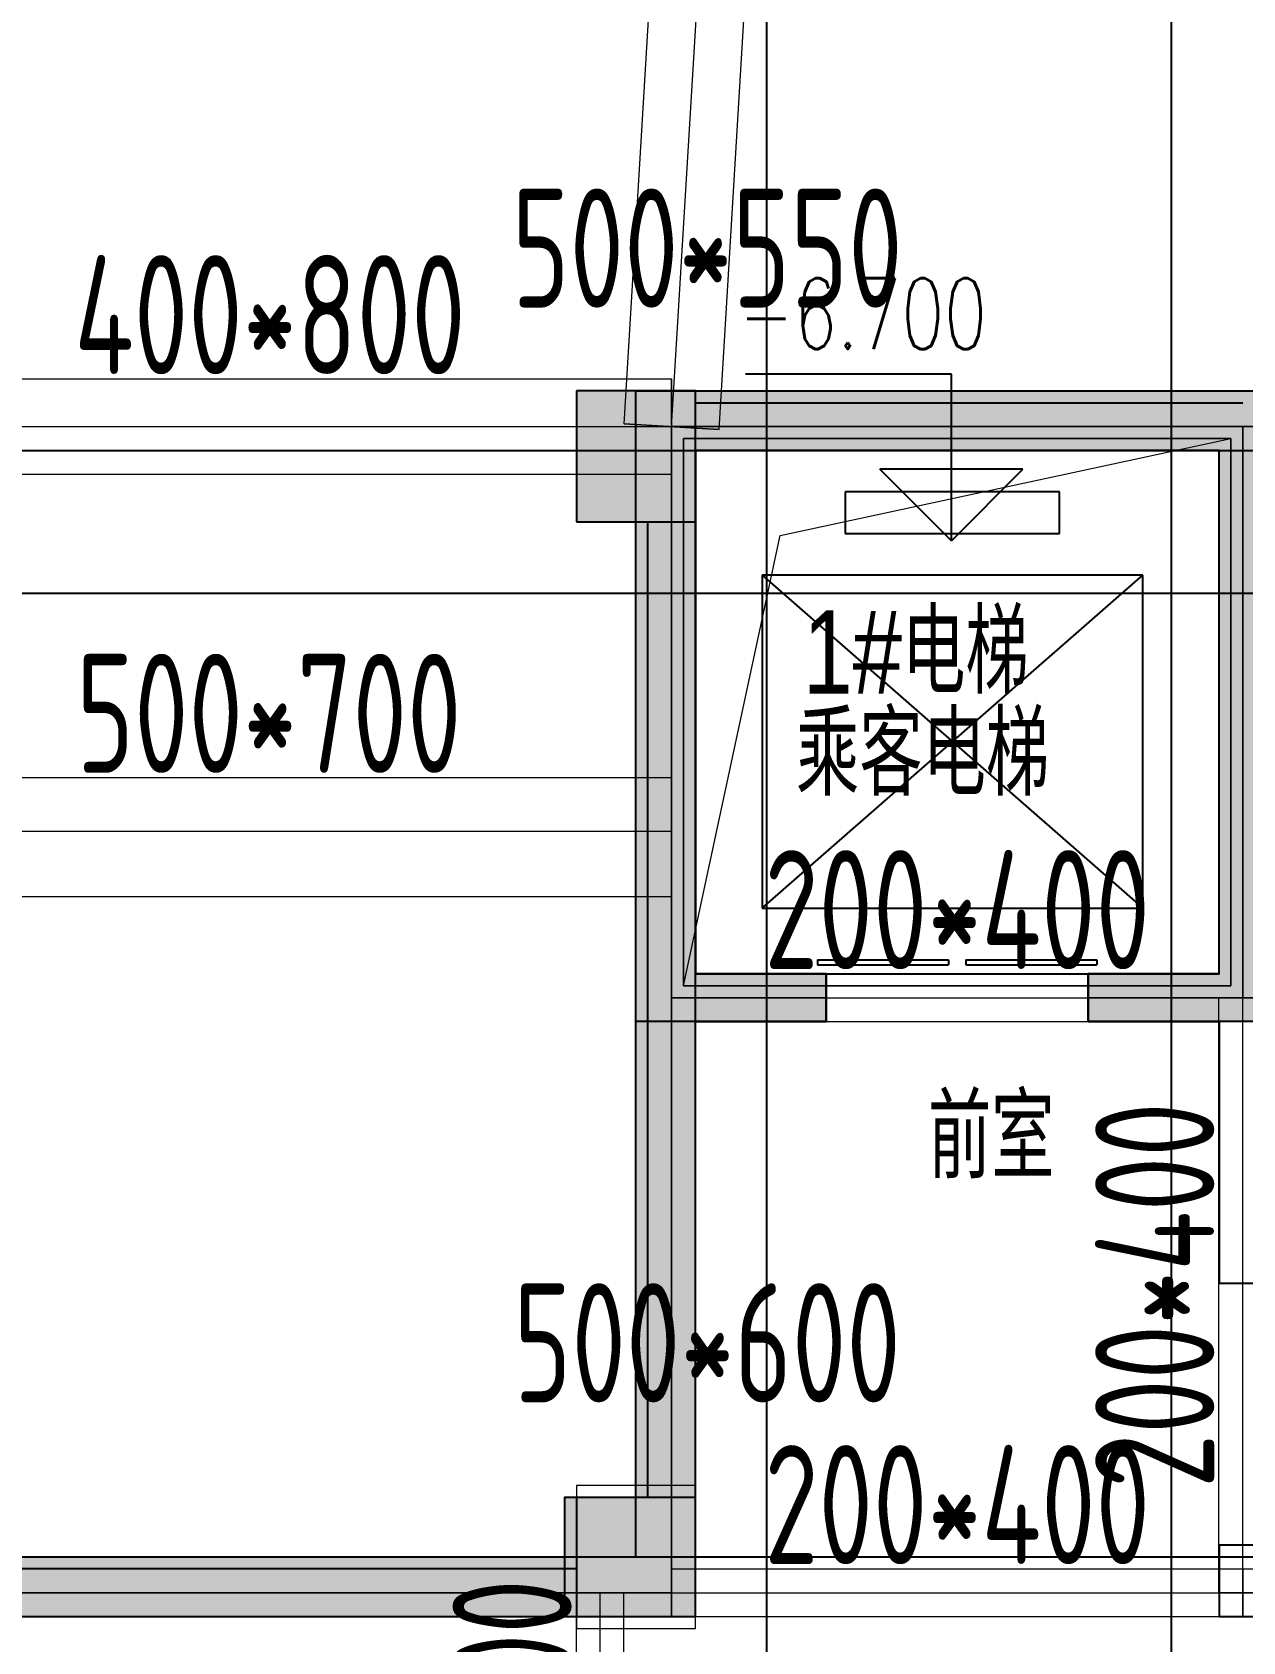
# Model space of a CAD drawing. Extents: x 369444 to 684549, y -549309 to 575337.
# Drawn here: x 415888 to 420974, y 348900 to 355664 of the extents above; entities that cross this region are included whole.
import ezdxf

# ---------------------------------------------------------------- set-up
doc = ezdxf.new("R2010")
doc.units = 0
doc.header["$LTSCALE"] = 1000
doc.header["$MEASUREMENT"] = 0
for name, color, linetype, lineweight, true_color in [('-1-0-1', 7, 'Continuous', 0, 0xc0c0c0), ('-1-1-2', 7, 'Continuous', 0, 0xc0c0c0), ('-2-0-1', 1, 'Continuous', 0, 0xff0000), ('-2-1-2', 9, 'Continuous', 0, 0x808080), ('1-6-1', 7, 'Continuous', 0, 0x55ff55), ('1-6-2', 7, 'Continuous', 0, 0x55ff55), ('11-6-1', 2, 'Continuous', 0, 0xffff00), ('11-6-2', 2, 'Continuous', 0, 0xffff00), ('11-6-5', 2, 'Continuous', 0, 0xffff00), ('12-6-1', 4, 'Continuous', 0, 0x00ffff), ('12-6-2', 4, 'Continuous', 0, 0x00ffff), ('12-6-5', 4, 'Continuous', 0, 0x00ffff), ('22-0-1', 7, 'Continuous', 0, 0x969696), ('22-0-2', 7, 'Continuous', 0, 0x969696)]:
    doc.layers.add(name, color=color, linetype=linetype, lineweight=lineweight, true_color=true_color)
for name, color, linetype in [('A-COLU-CONC', 9, 'Continuous'), ('A-WALL-HATCH', 8, 'Continuous'), ('DIM_ELEV', 3, 'Continuous'), ('DOTE', 1, 'Continuous'), ('EVTR', 2, 'Continuous'), ('PUB_HATCH', 8, 'Continuous'), ('WALL', 9, 'Continuous'), ('WINDOW', 4, 'Continuous'), ('房间名称', 72, 'Continuous')]:
    doc.layers.add(name, color=color, linetype=linetype)
doc.styles.add('_TCH_DIM', font='SIMPLEX', dxfattribs={"bigfont": 'GBCBIG'})
doc.styles.add('HNSJY', font='hnsjy-07.shx', dxfattribs={"width": 0.8, "bigfont": 'hnsjy-hz.shx'})
doc.styles.add('yjkcad', font='yjkeng.shx', dxfattribs={"width": 0.7, "height": 250, "bigfont": 'yjkchn.shx'})

# ---------------------------------------------------------------- blocks, each defined once
blk = doc.blocks.new('21#loudixiajnjgjnjdfg')
at = {"layer": 'WALL'}
h = blk.add_hatch(color=0, dxfattribs=at)
h.dxf.hatch_style = 1
h.paths.add_polyline_path([(-183057.3, -69118.8), (-183057.3, -68618.8), (-183557.3, -68618.8), (-183557.3, -69118.8)], flags=17)
h.paths.add_polyline_path([(-170857.3, -69118.8), (-170857.3, -68618.8), (-171407.3, -68618.8), (-171407.3, -69118.8)], flags=17)
h.paths.add_polyline_path([(-171407.3, -70818.8), (-171157.3, -70818.8), (-171157.3, -70418.8), (-171557.3, -70418.8), (-171557.3, -70818.8)], flags=17)
h.paths.add_polyline_path([(-183507.3, -70818.8), (-183357.3, -70818.8), (-183357.3, -70418.8), (-183757.3, -70418.8), (-183757.3, -70818.8)], flags=17)
h.paths.add_polyline_path([(-168657.3, -64218.8), (-170857.3, -64218.8), (-170857.3, -66418.8), (-170307.3, -66418.8), (-170307.3, -66618.8), (-171107.3, -66618.8), (-171107.3, -63968.8), (-168457.3, -63968.8), (-168457.3, -66618.8), (-169207.3, -66618.8), (-169207.3, -66418.8), (-168657.3, -66418.8)])
h.paths.add_polyline_path([(-179257.3, -73468.8), (-179807.3, -73468.8), (-179807.3, -73218.8), (-179257.3, -73218.8), (-178857.3, -73218.8), (-178857.3, -73468.8), (-179007.3, -73468.8), (-179007.3, -76368.8), (-180757.3, -76368.8), (-180757.3, -76118.8), (-179257.3, -76118.8)])
h.paths.add_polyline_path([(-165957.3, -64218.8), (-166607.3, -64218.8), (-166607.3, -63968.8), (-165707.3, -63968.8), (-165707.3, -65768.8), (-165957.3, -65768.8)])
h.paths.add_polyline_path([(-188307.3, -64018.8), (-188957.3, -64018.8), (-188957.3, -65568.8), (-189207.3, -65568.8), (-189207.3, -63768.8), (-188307.3, -63768.8)])
h.paths.add_polyline_path([(-173307.3, -80968.8), (-174157.3, -80968.8), (-174857.3, -80968.8), (-174857.3, -80718.8), (-174407.3, -80718.8), (-174407.3, -77518.8), (-174157.3, -77518.8), (-174157.3, -80718.8), (-173307.3, -80718.8)])
h.paths.add_polyline_path([(-180757.3, -80968.8), (-181607.3, -80968.8), (-181607.3, -80718.8), (-180757.3, -80718.8), (-180757.3, -77518.8), (-180507.3, -77518.8), (-180507.3, -80718.8), (-180057.3, -80718.8), (-180057.3, -80968.8)])
h.paths.add_polyline_path([(-175107.3, -73468.8), (-175657.3, -73468.8), (-175657.3, -76118.8), (-174157.3, -76118.8), (-174157.3, -76368.8), (-175907.3, -76368.8), (-175907.3, -73468.8), (-176057.3, -73468.8), (-176057.3, -73218.8), (-175657.3, -73218.8), (-175107.3, -73218.8)])
h.paths.add_polyline_path([(-159582.3, -72668.8), (-160057.3, -72668.8), (-160057.3, -74418.8), (-160307.3, -74418.8), (-160307.3, -72668.8), (-160407.3, -72668.8), (-160407.3, -72418.8), (-160057.3, -72418.8), (-159582.3, -72418.8)])
h.paths.add_polyline_path([(-163357.3, -80968.8), (-163657.3, -80968.8), (-164057.3, -80968.8), (-164057.3, -80718.8), (-163907.3, -80718.8), (-163907.3, -77118.8), (-163657.3, -77118.8), (-163657.3, -80718.8), (-163357.3, -80718.8)])
h.paths.add_polyline_path([(-166757.3, -80968.8), (-167782.3, -80968.8), (-168557.3, -80968.8), (-168557.3, -80718.8), (-167807.3, -80718.8), (-167807.3, -77018.8), (-167507.3, -77018.8), (-167507.3, -80718.8), (-166757.3, -80718.8)])
h.paths.add_polyline_path([(-191007.3, -75018.8), (-191007.3, -75818.8), (-193107.3, -75818.8), (-193107.3, -75568.8), (-191257.3, -75568.8), (-191257.3, -75018.8)])
h.paths.add_polyline_path([(-183307.3, -66418.8), (-184057.3, -66418.8), (-184057.3, -64018.8), (-186257.3, -64018.8), (-186257.3, -66218.8), (-185707.3, -66218.8), (-185707.3, -66418.8), (-186457.3, -66418.8), (-186457.3, -63768.8), (-183807.3, -63768.8), (-183807.3, -66168.8), (-183307.3, -66168.8)])
h.paths.add_polyline_path([(-171407.3, -73468.8), (-171857.3, -73468.8), (-171857.3, -73218.8), (-171157.3, -73218.8), (-171157.3, -76368.8), (-171407.3, -76368.8)])
h.paths.add_polyline_path([(-183057.3, -73468.8), (-183507.3, -73468.8), (-183507.3, -76368.8), (-183757.3, -76368.8), (-183757.3, -73218.8), (-183057.3, -73218.8)])
h.paths.add_polyline_path([(-187382.3, -80968.8), (-188157.3, -80968.8), (-188157.3, -80718.8), (-187407.3, -80718.8), (-187407.3, -77018.8), (-187107.3, -77018.8), (-187107.3, -80718.8), (-186357.3, -80718.8), (-186357.3, -80968.8)])
h.paths.add_polyline_path([(-191257.3, -80968.8), (-191557.3, -80968.8), (-191557.3, -80718.8), (-191257.3, -80718.8), (-191257.3, -77118.8), (-191007.3, -77118.8), (-191007.3, -80718.8), (-190857.3, -80718.8), (-190857.3, -80968.8)])
h.paths.add_polyline_path([(-194857.3, -72668.8), (-195332.3, -72668.8), (-195332.3, -72418.8), (-194857.3, -72418.8), (-194507.3, -72418.8), (-194507.3, -72668.8), (-194607.3, -72668.8), (-194607.3, -74418.8), (-194857.3, -74418.8)])
h.paths.add_polyline_path([(-157057.3, -81968.8), (-157607.3, -81968.8), (-157607.3, -81718.8), (-157357.3, -81718.8), (-157357.3, -77268.8), (-157057.3, -77268.8)])
h.paths.add_polyline_path([(-197307.3, -81968.8), (-197857.3, -81968.8), (-197857.3, -77268.8), (-197557.3, -77268.8), (-197557.3, -81718.8), (-197307.3, -81718.8)])
h.paths.add_polyline_path([(-165557.3, -72668.8), (-165957.3, -72668.8), (-165957.3, -69118.8), (-166357.3, -69118.8), (-166357.3, -68918.8), (-165707.3, -68918.8), (-165707.3, -72418.8), (-165557.3, -72418.8)])
h.paths.add_polyline_path([(-188957.3, -72668.8), (-189357.3, -72668.8), (-189357.3, -72418.8), (-189207.3, -72418.8), (-189207.3, -68918.8), (-188507.3, -68918.8), (-188507.3, -69118.8), (-188957.3, -69118.8)])
h.paths.add_polyline_path([(-160857.3, -80968.8), (-161557.3, -80968.8), (-161557.3, -80718.8), (-160857.3, -80718.8), (-160857.3, -77818.8), (-160607.3, -77818.8), (-160607.3, -80718.8), (-160607.3, -81718.8), (-160007.3, -81718.8), (-160007.3, -81968.8), (-160857.3, -81968.8)])
h.paths.add_polyline_path([(-187107.3, -71318.8), (-187107.3, -74818.8), (-187407.3, -74818.8), (-187407.3, -71318.8)])
h.paths.add_polyline_path([(-193357.3, -80968.8), (-194057.3, -80968.8), (-194057.3, -81968.8), (-194907.3, -81968.8), (-194907.3, -81718.8), (-194307.3, -81718.8), (-194307.3, -80718.8), (-194307.3, -77818.8), (-194057.3, -77818.8), (-194057.3, -80718.8), (-193357.3, -80718.8)])
h.paths.add_polyline_path([(-167507.3, -71318.8), (-167507.3, -74818.8), (-167807.3, -74818.8), (-167807.3, -71318.8)])
h.paths.add_polyline_path([(-171157.3, -80968.8), (-171507.3, -80968.8), (-171507.3, -80718.8), (-171407.3, -80718.8), (-171407.3, -77518.8), (-171157.3, -77518.8), (-171157.3, -80718.8), (-170957.3, -80718.8), (-170957.3, -80968.8)])
h.paths.add_polyline_path([(-183407.3, -80968.8), (-183757.3, -80968.8), (-183957.3, -80968.8), (-183957.3, -80718.8), (-183757.3, -80718.8), (-183757.3, -77518.8), (-183507.3, -77518.8), (-183507.3, -80718.8), (-183407.3, -80718.8)])
h.paths.add_polyline_path([(-157057.3, -75818.8), (-157757.3, -75818.8), (-157757.3, -75568.8), (-157357.3, -75568.8), (-157357.3, -72668.8), (-157732.3, -72668.8), (-157732.3, -72418.8), (-157057.3, -72418.8)])
h.paths.add_polyline_path([(-197157.3, -75818.8), (-197857.3, -75818.8), (-197857.3, -72418.8), (-197182.3, -72418.8), (-197182.3, -72668.8), (-197557.3, -72668.8), (-197557.3, -75568.8), (-197157.3, -75568.8)])
h.paths.add_polyline_path([(-163907.3, -72668.8), (-163957.3, -72668.8), (-163957.3, -72418.8), (-163657.3, -72418.8), (-163257.3, -72418.8), (-163257.3, -72668.8), (-163657.3, -72668.8), (-163657.3, -73518.8), (-163907.3, -73518.8)])
h.paths.add_polyline_path([(-190957.3, -72668.8), (-191007.3, -72668.8), (-191007.3, -73518.8), (-191257.3, -73518.8), (-191257.3, -72668.8), (-191657.3, -72668.8), (-191657.3, -72418.8), (-191257.3, -72418.8), (-190957.3, -72418.8)])
h.paths.add_polyline_path([(-161807.3, -75818.8), (-163907.3, -75818.8), (-163907.3, -75018.8), (-163657.3, -75018.8), (-163657.3, -75568.8), (-161807.3, -75568.8)])
edge = h.paths.add_edge_path()
edge.add_line((-183557.3, -66418.8), (-183557.3, -66518.8))
edge.add_line((-183557.3, -66518.8), (-183307.3, -66518.8))
edge.add_line((-183307.3, -66518.8), (-183307.3, -66418.8))
edge.add_line((-183507.3, -70818.8), (-183507.3, -71568.8))
edge.add_line((-183507.3, -71568.8), (-185557.3, -71568.8))
edge.add_line((-185557.3, -71568.8), (-185557.3, -71318.8))
edge.add_line((-185557.3, -71318.8), (-183757.3, -71318.8))
edge.add_line((-183757.3, -71318.8), (-183757.3, -70818.8))
edge.add_line((-171157.3, -70818.8), (-171157.3, -71318.8))
edge.add_line((-171157.3, -71318.8), (-169357.3, -71318.8))
edge.add_line((-169357.3, -71318.8), (-169357.3, -71568.8))
edge.add_line((-169357.3, -71568.8), (-171407.3, -71568.8))
edge.add_line((-171407.3, -71568.8), (-171407.3, -70818.8))
h.paths.add_polyline_path([(-171407.3, -71568.8), (-171157.3, -71568.8), (-171157.3, -70818.8), (-171407.3, -70818.8)], flags=16)
h.paths.add_polyline_path([(-171157.3, -71568.8), (-169357.3, -71568.8), (-169357.3, -71318.8), (-171157.3, -71318.8)], flags=16)
h.paths.add_polyline_path([(-183757.3, -71568.8), (-183507.3, -71568.8), (-183507.3, -70818.8), (-183757.3, -70818.8)], flags=16)
h.paths.add_polyline_path([(-185557.3, -71568.8), (-183757.3, -71568.8), (-183757.3, -71318.8), (-185557.3, -71318.8)], flags=16)
at = {"layer": 'WALL', "color": 0, "elevation": 14}
for points in [[(-168657.3, -64218.8), (-170857.3, -64218.8), (-170857.3, -66418.8), (-170307.3, -66418.8), (-170307.3, -66618.8), (-171107.3, -66618.8), (-171107.3, -63968.8), (-168457.3, -63968.8), (-168457.3, -66618.8), (-169207.3, -66618.8), (-169207.3, -66418.8), (-168657.3, -66418.8)], [(-170857.3, -69118.8), (-170857.3, -68618.8), (-171407.3, -68618.8), (-171407.3, -69118.8)]]:
    blk.add_lwpolyline(points, close=True, dxfattribs=at)
blk = doc.blocks.new('$DORLIB2D$00000127')
at = {"color": 0}
for points in [[(-0.5333, 0.7949), (-0.5333, 0.6904)], [(-0.0333, 0.7949), (-0.5333, 0.7949)], [(-0.0333, 0.7949), (-0.0333, 0.6904)], [(0.5333, 0.7949), (0.0333, 0.7949)], [(0.0333, 0.7949), (0.0333, 0.6904)], [(0.5333, 0.7949), (0.5333, 0.6904)], [(-0.0333, 0.6904), (-0.5333, 0.6904)], [(0.5333, 0.6904), (0.0333, 0.6904)], [(0.5, 0.5), (-0.5, 0.5)]]:
    blk.add_lwpolyline(points, dxfattribs=at)

msp = doc.modelspace()

# ---------------------------------------------------------------- hatches: boundary and pattern name
at = {"layer": 'A-WALL-HATCH'}
for points in [[(418674.7, 354156.5), (418174.7, 354156.5), (418174.7, 353606.5), (418674.7, 353606.5)], [(418674.7, 349506.8), (418174.7, 349506.8), (418174.7, 349006.8), (418674.7, 349006.8)]]:
    msp.add_hatch(color=256, dxfattribs=at).paths.add_polyline_path(points)
at = {"layer": 'PUB_HATCH'}
for points in [[(418424.6, 354157), (418674.6, 353907), (423574.6, 353907), (423824.6, 354157)], [(418424.6, 349257), (418674.6, 349007), (418674.6, 353907), (418424.6, 354157)], [(415324.6, 349257), (415074.6, 349007), (418674.6, 349007), (418424.6, 349257)]]:
    msp.add_hatch(color=256, dxfattribs=at).paths.add_polyline_path(points)

# ---------------------------------------------------------------- linework, layer by layer
at = {"layer": '-1-0-1', "color": 0}
for p in [(418574.4, 354006.9, -3600), (420974.4, 354006.9, -3600), (418574.4, 352306.9, -3600), (418574.4, 351606.9, -3600), (419224.4, 351606.9, -3600), (420324.4, 351606.9, -3600), (420974.4, 351606.9, -3600), (418274.4, 349106.9, -3600), (418574.4, 349106.9, -3600), (420974.4, 349106.9, -3600)]:
    msp.add_point(p, dxfattribs=at)
at = {"layer": '-1-1-2', "color": 0}
for p, q in [((418574.4, 354006.9, -3600), (418574.4, 354006.9)), ((420974.4, 354006.9, -3600), (420974.4, 354006.9)), ((418574.4, 352306.9, -3600), (418574.4, 352306.9)), ((418574.4, 351606.9, -3600), (418574.4, 351606.9)), ((419224.4, 351606.9, -3600), (419224.4, 351606.9)), ((420324.4, 351606.9, -3600), (420324.4, 351606.9)), ((420974.4, 351606.9, -3600), (420974.4, 351606.9)), ((418274.4, 349106.9, -3600), (418274.4, 349106.9)), ((418574.4, 349106.9, -3600), (418574.4, 349106.9)), ((420974.4, 349106.9, -3600), (420974.4, 349106.9))]:
    msp.add_line(p, q, dxfattribs=at)
at = {"layer": '-2-0-1', "color": 0}
for p, q in [((418574.4, 354006.9, -3600), (418974.3, 360607.1, -3600)), ((415199.4, 354007, -3600), (418574.4, 354006.9, -3600)), ((418574.4, 352306.9, -3600), (418574.4, 354006.9, -3600)), ((418574.4, 354006.9, -3600), (420974.4, 354006.9, -3600)), ((420974.4, 351606.9, -3600), (420974.4, 354006.9, -3600)), ((420974.4, 354006.9, -3600), (422924.4, 354006.9, -3600)), ((415191, 352306.9, -3600), (418574.4, 352306.9, -3600)), ((418574.4, 351606.9, -3600), (418574.4, 352306.9, -3600)), ((418574.4, 351606.9, -3600), (419224.4, 351606.9, -3600)), ((418574.4, 349106.9, -3600), (418574.4, 351606.9, -3600)), ((419224.4, 351606.9, -3600), (420324.4, 351606.9, -3600)), ((420324.4, 351606.9, -3600), (420974.4, 351606.9, -3600)), ((420974.4, 349106.9, -3600), (420974.4, 351606.9, -3600)), ((415199.4, 349106.9, -3600), (418274.4, 349106.9, -3600)), ((418274.4, 347606.9, -3600), (418274.4, 349106.9, -3600)), ((418274.4, 349106.9, -3600), (418574.4, 349106.9, -3600)), ((418574.4, 349106.9, -3600), (420974.4, 349106.9, -3600)), ((420974.4, 349106.9, -3600), (423174.4, 349106.9, -3600))]:
    msp.add_line(p, q, dxfattribs=at)
at = {"layer": '-2-1-2', "color": 0}
for p, q in [((418574.4, 354006.9), (418974.3, 360607.1)), ((415199.4, 354007), (418574.4, 354006.9)), ((418574.4, 352306.9), (418574.4, 354006.9)), ((418574.4, 354006.9), (420974.4, 354006.9)), ((420974.4, 351606.9), (420974.4, 354006.9)), ((420974.4, 354006.9), (422924.4, 354006.9)), ((415191, 352306.9), (418574.4, 352306.9)), ((418574.4, 351606.9), (418574.4, 352306.9)), ((418574.4, 351606.9), (419224.4, 351606.9)), ((418574.4, 349106.9), (418574.4, 351606.9)), ((419224.4, 351606.9), (420324.4, 351606.9)), ((420324.4, 351606.9), (420974.4, 351606.9)), ((420974.4, 349106.9), (420974.4, 351606.9)), ((415199.4, 349106.9), (418274.4, 349106.9)), ((418274.4, 347606.9), (418274.4, 349106.9)), ((418274.4, 349106.9), (418574.4, 349106.9)), ((418574.4, 349106.9), (420974.4, 349106.9)), ((420974.4, 349106.9), (423174.4, 349106.9))]:
    msp.add_line(p, q, dxfattribs=at)
at = {"layer": '1-6-1', "color": 0}
for p, q in [((418424.4, 354156.9, -8700), (418424.4, 352306.9, -8700)), ((418424.4, 354156.9, -5100), (418424.4, 354156.9, -8700)), ((418424.4, 352306.9, -5100), (418424.4, 354156.9, -5100)), ((418424.4, 354156.9, -8700), (418424.4, 354156.9, -5100)), ((420974.4, 354156.9, -8700), (418424.4, 354156.9, -8700)), ((418424.4, 354156.9, -5100), (420974.4, 354156.9, -5100)), ((420974.4, 354156.9, -8700), (420974.4, 354156.9, -5100)), ((422924.4, 354156.9, -8700), (420974.4, 354156.9, -8700)), ((420974.4, 354156.9, -5100), (422924.4, 354156.9, -5100)), ((420974.4, 354156.9, -5100), (420974.4, 354156.9, -8700)), ((418674.4, 353906.9, -5100), (418674.4, 352306.9, -5100)), ((418674.4, 353906.9, -8700), (418674.4, 353906.9, -5100)), ((418674.4, 352306.9, -8700), (418674.4, 353906.9, -8700)), ((418674.4, 353906.9, -5100), (418674.4, 353906.9, -8700)), ((420874.4, 353906.9, -5100), (418674.4, 353906.9, -5100)), ((418674.4, 353906.9, -8700), (420874.4, 353906.9, -8700)), ((420874.4, 353906.9, -8700), (420874.4, 351706.9, -8700)), ((420874.4, 353906.9, -5100), (420874.4, 353906.9, -8700)), ((420874.4, 351706.9, -5100), (420874.4, 353906.9, -5100)), ((420874.4, 353906.9, -8700), (420874.4, 353906.9, -5100)), ((418424.4, 352306.9, -8700), (418424.4, 352306.9, -5100)), ((418424.4, 352306.9, -8700), (418424.4, 351606.9, -8700)), ((418424.4, 352306.9, -5100), (418424.4, 352306.9, -8700)), ((418424.4, 351606.9, -5100), (418424.4, 352306.9, -5100)), ((418674.4, 352306.9, -5100), (418674.4, 352306.9, -8700)), ((418674.4, 352306.9, -5100), (418674.4, 351706.9, -5100)), ((418674.4, 352306.9, -8700), (418674.4, 352306.9, -5100)), ((418674.4, 351706.9, -8700), (418674.4, 352306.9, -8700)), ((418674.4, 351706.9, -8700), (418674.4, 351706.9, -5100)), ((419224.4, 351706.9, -8700), (418674.4, 351706.9, -8700)), ((418674.4, 351706.9, -5100), (419224.4, 351706.9, -5100)), ((418674.4, 351706.9, -5100), (418674.4, 351706.9, -8700)), ((419224.4, 351706.9, -5100), (419224.4, 351706.9, -8700)), ((419224.4, 351706.9, -8700), (419224.4, 351706.9, -5100)), ((419224.4, 351506.9, -8700), (419224.4, 351706.9, -8700)), ((419224.4, 351706.9, -5100), (419224.4, 351506.9, -5100)), ((420324.4, 351706.9, -8700), (420324.4, 351706.9, -5100)), ((420874.4, 351706.9, -8700), (420324.4, 351706.9, -8700)), ((420324.4, 351706.9, -5100), (420874.4, 351706.9, -5100)), ((420324.4, 351706.9, -8700), (420324.4, 351506.9, -8700)), ((420324.4, 351706.9, -5100), (420324.4, 351706.9, -8700)), ((420324.4, 351506.9, -5100), (420324.4, 351706.9, -5100)), ((420874.4, 351706.9, -5100), (420874.4, 351706.9, -8700)), ((420874.4, 351706.9, -8700), (420874.4, 351706.9, -5100)), ((418424.4, 351606.9, -8700), (418424.4, 349256.9, -8700)), ((418424.4, 351606.9, -5100), (418424.4, 351606.9, -8700)), ((418424.4, 349256.9, -5100), (418424.4, 351606.9, -5100)), ((418424.4, 351606.9, -8700), (418424.4, 351606.9, -5100)), ((418674.4, 351506.9, -5100), (418674.4, 349006.9, -5100)), ((418674.4, 351506.9, -8700), (418674.4, 351506.9, -5100)), ((418674.4, 349006.9, -8700), (418674.4, 351506.9, -8700)), ((418674.4, 351506.9, -5100), (418674.4, 351506.9, -8700)), ((419224.4, 351506.9, -5100), (418674.4, 351506.9, -5100)), ((418674.4, 351506.9, -8700), (419224.4, 351506.9, -8700)), ((419224.4, 351506.9, -8700), (419224.4, 351506.9, -5100)), ((419224.4, 351506.9, -5100), (419224.4, 351506.9, -8700)), ((420324.4, 351506.9, -5100), (420324.4, 351506.9, -8700)), ((421074.4, 351506.9, -5100), (420324.4, 351506.9, -5100)), ((420324.4, 351506.9, -8700), (421074.4, 351506.9, -8700)), ((420324.4, 351506.9, -8700), (420324.4, 351506.9, -5100)), ((418274.4, 349256.9, -8700), (415324.4, 349256.9, -8700)), ((415324.4, 349256.9, -5100), (418274.4, 349256.9, -5100)), ((418274.4, 349256.9, -8700), (418274.4, 349256.9, -5100)), ((418424.4, 349256.9, -8700), (418274.4, 349256.9, -8700)), ((418274.4, 349256.9, -5100), (418424.4, 349256.9, -5100)), ((418274.4, 349256.9, -5100), (418274.4, 349256.9, -8700)), ((418424.4, 349256.9, -8700), (418424.4, 349256.9, -5100)), ((418424.4, 349256.9, -5100), (418424.4, 349256.9, -8700)), ((418274.4, 349006.9, -5100), (415074.4, 349006.9, -5100)), ((415074.4, 349006.9, -8700), (418274.4, 349006.9, -8700)), ((418274.4, 349006.9, -5100), (418274.4, 349006.9, -8700)), ((418674.4, 349006.9, -5100), (418274.4, 349006.9, -5100)), ((418274.4, 349006.9, -8700), (418674.4, 349006.9, -8700)), ((418274.4, 349006.9, -8700), (418274.4, 349006.9, -5100)), ((418674.4, 349006.9, -5100), (418674.4, 349006.9, -8700)), ((418674.4, 349006.9, -8700), (418674.4, 349006.9, -5100))]:
    msp.add_line(p, q, dxfattribs=at)
at = {"layer": '1-6-2', "color": 0}
for p, q in [((418574.4, 354006.9, -5100), (418574.4, 352306.9, -5100)), ((418574.4, 354006.9, -8700), (418574.4, 354006.9, -5100)), ((418574.4, 352306.9, -8700), (418574.4, 354006.9, -8700)), ((418574.4, 354006.9, -5100), (418574.4, 354006.9, -8700)), ((420974.4, 354006.9, -5100), (418574.4, 354006.9, -5100)), ((418574.4, 354006.9, -8700), (420974.4, 354006.9, -8700)), ((420974.4, 354006.9, -5100), (420974.4, 354006.9, -8700)), ((422924.4, 354006.9, -5100), (420974.4, 354006.9, -5100)), ((420974.4, 354006.9, -8700), (422924.4, 354006.9, -8700)), ((420974.4, 354006.9, -5100), (420974.4, 351606.9, -5100)), ((420974.4, 354006.9, -8700), (420974.4, 354006.9, -5100)), ((420974.4, 351606.9, -8700), (420974.4, 354006.9, -8700)), ((420974.4, 354006.9, -8700), (420974.4, 354006.9, -5100)), ((418574.4, 352306.9, -5100), (418574.4, 352306.9, -8700)), ((418574.4, 352306.9, -5100), (418574.4, 351606.9, -5100)), ((418574.4, 352306.9, -8700), (418574.4, 352306.9, -5100)), ((418574.4, 351606.9, -8700), (418574.4, 352306.9, -8700)), ((418574.4, 351606.9, -5100), (418574.4, 349106.9, -5100)), ((418574.4, 351606.9, -8700), (418574.4, 351606.9, -5100)), ((418574.4, 349106.9, -8700), (418574.4, 351606.9, -8700)), ((418574.4, 351606.9, -5100), (418574.4, 351606.9, -8700)), ((419224.4, 351606.9, -5100), (418574.4, 351606.9, -5100)), ((418574.4, 351606.9, -8700), (419224.4, 351606.9, -8700)), ((418574.4, 351606.9, -5100), (418574.4, 351606.9, -8700)), ((419224.4, 351606.9, -8700), (419224.4, 351606.9, -5100)), ((420324.4, 351606.9, -5100), (420324.4, 351606.9, -8700)), ((420974.4, 351606.9, -5100), (420324.4, 351606.9, -5100)), ((420324.4, 351606.9, -8700), (420974.4, 351606.9, -8700)), ((420974.4, 351606.9, -8700), (420974.4, 351606.9, -5100)), ((420974.4, 351606.9, -5100), (420974.4, 351606.9, -8700)), ((418274.4, 349106.9, -5100), (415199.4, 349106.9, -5100)), ((415199.4, 349106.9, -8700), (418274.4, 349106.9, -8700)), ((418274.4, 349106.9, -5100), (418274.4, 349106.9, -8700)), ((418574.4, 349106.9, -5100), (418274.4, 349106.9, -5100)), ((418274.4, 349106.9, -8700), (418574.4, 349106.9, -8700)), ((418274.4, 349106.9, -8700), (418274.4, 349106.9, -5100)), ((418574.4, 349106.9, -5100), (418574.4, 349106.9, -8700)), ((418574.4, 349106.9, -8700), (418574.4, 349106.9, -5100))]:
    msp.add_line(p, q, dxfattribs=at)
at = {"layer": '11-6-1', "color": 0}
for p, q in [((418174.4, 354156.9, -5100), (418174.4, 353606.9, -5100)), ((418674.4, 354156.9, -5100), (418174.4, 354156.9, -5100)), ((418174.4, 354156.9, -8700), (418174.4, 353606.9, -8700)), ((418674.4, 354156.9, -8700), (418174.4, 354156.9, -8700)), ((418174.4, 354156.9, -8700), (418174.4, 354156.9, -5100)), ((418674.4, 353606.9, -5100), (418674.4, 354156.9, -5100)), ((418674.4, 353606.9, -8700), (418674.4, 354156.9, -8700)), ((418674.4, 354156.9, -8700), (418674.4, 354156.9, -5100)), ((418174.4, 353606.9, -5100), (418674.4, 353606.9, -5100)), ((418174.4, 353606.9, -8700), (418674.4, 353606.9, -8700)), ((418174.4, 353606.9, -8700), (418174.4, 353606.9, -5100)), ((418674.4, 353606.9, -8700), (418674.4, 353606.9, -5100)), ((418174.4, 349556.9), (418174.4, 348956.9)), ((418674.4, 349556.9), (418174.4, 349556.9)), ((418174.4, 349556.9, -3600), (418174.4, 348956.9, -3600)), ((418674.4, 349556.9, -3600), (418174.4, 349556.9, -3600)), ((418174.4, 349556.9, -3600), (418174.4, 349556.9)), ((418674.4, 348956.9), (418674.4, 349556.9)), ((418674.4, 348956.9, -3600), (418674.4, 349556.9, -3600)), ((418674.4, 349556.9, -3600), (418674.4, 349556.9)), ((418174.4, 348956.9), (418674.4, 348956.9)), ((418174.4, 348956.9, -3600), (418674.4, 348956.9, -3600)), ((418174.4, 348956.9, -3600), (418174.4, 348956.9)), ((418674.4, 348956.9, -3600), (418674.4, 348956.9))]:
    msp.add_line(p, q, dxfattribs=at)
at = {"layer": '11-6-2', "color": 0}
for p, q in [((418574.4, 354006.9, -8700), (418574.4, 354006.9, -5100)), ((418574.4, 349106.9, -3600), (418574.4, 349106.9))]:
    msp.add_line(p, q, dxfattribs=at)
at = {"layer": '12-6-1', "color": 0}
for p, q in [((418374.7, 354019, -5100), (418774.7, 360619.1, -5100)), ((418374.7, 354019, -5900), (418774.7, 360619.1, -5900)), ((418774, 353994.8, -5100), (419174, 360595, -5100)), ((418774, 353994.8, -5900), (419174, 360595, -5900)), ((415199.4, 354207, -5100), (418574.4, 354206.9, -5100)), ((415199.4, 354207, -5900), (418574.4, 354206.9, -5900)), ((418574.4, 354206.9, -5100), (418574.4, 353806.9, -5100)), ((418574.4, 354206.9, -5900), (418574.4, 354206.9, -5100)), ((418574.4, 353806.9, -5900), (418574.4, 354206.9, -5900)), ((418374.7, 354019, -5100), (418774, 353994.8, -5100)), ((418374.7, 354019, -5900), (418374.7, 354019, -5100)), ((418774, 353994.8, -5900), (418374.7, 354019, -5900)), ((418774, 353994.8, -5100), (418774, 353994.8, -5900)), ((415199.4, 353807, -5100), (418574.4, 353806.9, -5100)), ((415199.4, 353807, -5900), (418574.4, 353806.9, -5900)), ((418574.4, 353806.9, -5100), (418574.4, 353806.9, -5900)), ((415191, 352531.9), (418574.4, 352531.9)), ((415191, 352531.9, -700), (418574.4, 352531.9, -700)), ((418574.4, 352531.9), (418574.4, 352031.9)), ((418574.4, 352531.9, -700), (418574.4, 352531.9)), ((418574.4, 352031.9, -700), (418574.4, 352531.9, -700)), ((415191, 352031.9), (418574.4, 352031.9)), ((415191, 352031.9, -700), (418574.4, 352031.9, -700)), ((418574.4, 352031.9), (418574.4, 352031.9, -700)), ((419224.4, 351706.9, -5100), (419224.4, 351506.9, -5100)), ((419224.4, 351706.9, -5500), (419224.4, 351706.9, -5100)), ((419224.4, 351506.9, -5500), (419224.4, 351706.9, -5500)), ((419224.4, 351706.9, -5100), (420324.4, 351706.9, -5100)), ((419224.4, 351706.9, -5500), (420324.4, 351706.9, -5500)), ((420324.4, 351706.9, -5100), (420324.4, 351506.9, -5100)), ((420324.4, 351706.9, -5500), (420324.4, 351706.9, -5100)), ((420324.4, 351506.9, -5500), (420324.4, 351706.9, -5500)), ((420874.4, 351606.9, -5100), (421074.4, 351606.9, -5100)), ((420874.4, 351606.9, -5500), (420874.4, 351606.9, -5100)), ((421074.4, 351606.9, -5500), (420874.4, 351606.9, -5500)), ((420874.4, 349106.9, -5100), (420874.4, 351606.9, -5100)), ((420874.4, 349106.9, -5500), (420874.4, 351606.9, -5500)), ((419224.4, 351506.9, -5100), (419224.4, 351506.9, -5500)), ((419224.4, 351506.9, -5100), (420324.4, 351506.9, -5100)), ((419224.4, 351506.9, -5500), (420324.4, 351506.9, -5500)), ((420324.4, 351506.9, -5100), (420324.4, 351506.9, -5500)), ((418574.4, 349206.9, -5100), (418574.4, 349006.9, -5100)), ((418574.4, 349206.9, -5500), (418574.4, 349206.9, -5100)), ((418574.4, 349006.9, -5500), (418574.4, 349206.9, -5500)), ((418574.4, 349206.9, -5100), (420974.4, 349206.9, -5100)), ((418574.4, 349206.9, -5500), (420974.4, 349206.9, -5500)), ((420974.4, 349206.9, -5100), (420974.4, 349006.9, -5100)), ((420974.4, 349206.9, -5500), (420974.4, 349206.9, -5100)), ((420974.4, 349006.9, -5500), (420974.4, 349206.9, -5500)), ((420974.4, 349206.9, -5100), (423174.4, 349206.9, -5100)), ((420974.4, 349206.9, -5500), (423174.4, 349206.9, -5500)), ((420974.4, 349206.9, -5100), (420974.4, 349006.9, -5100)), ((420974.4, 349206.9, -5500), (420974.4, 349206.9, -5100)), ((420974.4, 349006.9, -5500), (420974.4, 349206.9, -5500)), ((418174.4, 349106.9, -5100), (418374.4, 349106.9, -5100)), ((418174.4, 349106.9, -5600), (418174.4, 349106.9, -5100)), ((418374.4, 349106.9, -5600), (418174.4, 349106.9, -5600)), ((418174.4, 347606.9, -5100), (418174.4, 349106.9, -5100)), ((418174.4, 347606.9, -5600), (418174.4, 349106.9, -5600)), ((418374.4, 349106.9, -5100), (418374.4, 349106.9, -5600)), ((418374.4, 347606.9, -5100), (418374.4, 349106.9, -5100)), ((418374.4, 347606.9, -5600), (418374.4, 349106.9, -5600)), ((420874.4, 349106.9, -5100), (421074.4, 349106.9, -5100)), ((420874.4, 349106.9, -5500), (420874.4, 349106.9, -5100)), ((421074.4, 349106.9, -5500), (420874.4, 349106.9, -5500)), ((418574.4, 349006.9, -5100), (418574.4, 349006.9, -5500)), ((418574.4, 349006.9, -5100), (420974.4, 349006.9, -5100)), ((418574.4, 349006.9, -5500), (420974.4, 349006.9, -5500)), ((420974.4, 349006.9, -5100), (420974.4, 349006.9, -5500)), ((420974.4, 349006.9, -5100), (423174.4, 349006.9, -5100)), ((420974.4, 349006.9, -5500), (423174.4, 349006.9, -5500)), ((420974.4, 349006.9, -5100), (420974.4, 349006.9, -5500))]:
    msp.add_line(p, q, dxfattribs=at)
at = {"layer": '12-6-2', "color": 0}
for p, q in [((418574.4, 354006.9, -5100), (418974.3, 360607.1, -5100)), ((415199.4, 354007, -5100), (418574.4, 354006.9, -5100)), ((415191, 352306.9), (418574.4, 352306.9)), ((419224.4, 351606.9, -5100), (420324.4, 351606.9, -5100)), ((420974.4, 349106.9, -5100), (420974.4, 351606.9, -5100)), ((418274.4, 347606.9, -5100), (418274.4, 349106.9, -5100)), ((418574.4, 349106.9, -5100), (420974.4, 349106.9, -5100)), ((420974.4, 349106.9, -5100), (423174.4, 349106.9, -5100))]:
    msp.add_line(p, q, dxfattribs=at)
at = {"layer": '22-0-1', "color": 0}
for p, q in [((418624.3, 353956.4, -5220), (418624.3, 351656.4, -5220)), ((420924.3, 353956.4, -5220), (418624.3, 353956.4, -5220)), ((418624.4, 353956.9, -5220), (420924.4, 353956.9, -5220)), ((418624.4, 353956.9, -5100), (418624.4, 353956.9, -5220)), ((420924.4, 353956.9, -5100), (418624.4, 353956.9, -5100)), ((418624.4, 353956.9, -5220), (418624.4, 353956.9, -5100)), ((418624.4, 351656.9, -5220), (418624.4, 353956.9, -5220)), ((418624.4, 353956.9, -5100), (418624.4, 351656.9, -5100)), ((420924.4, 353956.9, -5220), (418624.4, 353956.9, -5220)), ((418624.4, 353956.9, -5220), (418624.4, 351656.9, -5220)), ((420924.4, 353956.9, -5220), (418624.4, 353956.9, -5220)), ((418624.4, 353956.9, -5220), (418624.4, 351656.9, -5220)), ((419030.3, 353549.4, -5220), (420924.3, 353956.4, -5220)), ((420924.4, 353956.9, -5220), (420924.4, 353956.9, -5100)), ((420924.4, 353956.9, -5220), (420924.4, 351656.9, -5220)), ((420924.4, 353956.9, -5100), (420924.4, 353956.9, -5220)), ((420924.4, 351656.9, -5100), (420924.4, 353956.9, -5100)), ((420924.4, 351656.9, -5220), (420924.4, 353956.9, -5220)), ((420924.4, 351656.9, -5220), (420924.4, 353956.9, -5220)), ((418624.3, 351656.4, -5220), (419030.3, 353549.4, -5220)), ((418624.4, 351656.9, -5220), (418624.4, 351656.9, -5100)), ((420924.4, 351656.9, -5220), (418624.4, 351656.9, -5220)), ((418624.4, 351656.9, -5100), (420924.4, 351656.9, -5100)), ((418624.4, 351656.9, -5100), (418624.4, 351656.9, -5220)), ((418624.4, 351656.9, -5220), (420924.4, 351656.9, -5220)), ((418624.4, 351656.9, -5220), (420924.4, 351656.9, -5220)), ((420924.4, 351656.9, -5220), (420924.4, 351656.9, -5100)), ((420924.4, 351656.9, -5100), (420924.4, 351656.9, -5220))]:
    msp.add_line(p, q, dxfattribs=at)
at = {"layer": '22-0-2', "color": 0}
for p, q in [((420924.4, 353956.9, -5220), (418624.4, 353956.9, -5220)), ((418624.4, 353956.9, -5220), (418624.4, 351656.9, -5220)), ((420924.4, 351656.9, -5220), (420924.4, 353956.9, -5220)), ((418624.4, 351656.9, -5220), (420924.4, 351656.9, -5220))]:
    msp.add_line(p, q, dxfattribs=at)
at = {"layer": 'A-COLU-CONC'}
for p, q in [((418674.7, 354156.5), (418174.7, 354156.5)), ((418174.7, 354156.5), (418174.7, 353606.5)), ((418674.7, 353606.5), (418674.7, 354156.5)), ((418174.7, 353606.5), (418674.7, 353606.5)), ((418174.7, 349506.8), (418174.7, 349006.8)), ((418674.7, 349006.8), (418674.7, 349506.8)), ((418174.7, 349006.8), (418674.7, 349006.8))]:
    msp.add_line(p, q, dxfattribs=at)
at = {"layer": 'DIM_ELEV'}
for p, q in [((419750, 354227.4), (418885.7, 354227.4)), ((419750, 353527.4), (419750, 354227.4)), ((419750, 353527.4), (419450, 353827.4)), ((420050, 353827.4), (419450, 353827.4)), ((419750, 353527.4), (420050, 353827.4))]:
    msp.add_line(p, q, dxfattribs=at)
at = {"layer": 'DOTE', "color": 8}
for p, q in [((418974.5, 261807), (418974.5, 476704.8)), ((420674.5, 59364.2), (420674.5, 476704.8))]:
    msp.add_line(p, q, dxfattribs=at)
at = {"layer": 'DOTE', "color": 8, "lineweight": -2}
for p, q in [((377844.4, 353907), (624570.9, 353907)), ((377844.4, 353307), (624570.9, 353307)), ((377844.4, 349257), (624570.9, 349257))]:
    msp.add_line(p, q, dxfattribs=at)
at = {"layer": 'EVTR'}
for p, q in [((419304.5, 353733.1, 22.4), (419304.5, 353558.1, 22.4)), ((420204.5, 353733.1, 22.4), (419304.5, 353733.1, 22.4)), ((420204.5, 353558.1, 22.4), (420204.5, 353733.1, 22.4)), ((419304.5, 353558.1, 22.4), (420204.5, 353558.1, 22.4)), ((418954.5, 353383.1, 22.4), (418954.5, 351983.1, 22.4)), ((420554.5, 353383.1, 22.4), (418954.5, 353383.1, 22.4)), ((418954.5, 353383.1, 22.4), (420554.5, 351983.1, 22.4)), ((418954.5, 351983.1, 22.4), (420554.5, 353383.1, 22.4)), ((420554.5, 351983.1, 22.4), (420554.5, 353383.1, 22.4)), ((418954.5, 351983.1, 22.4), (420554.5, 351983.1, 22.4))]:
    msp.add_line(p, q, dxfattribs=at)
at = {"layer": 'WALL'}
for p, q in [((418424.6, 354157), (423824.6, 354157)), ((418424.6, 349257), (418424.6, 354157)), ((418674.7, 354107), (420974.5, 354107)), ((418674.6, 353907), (423574.6, 353907)), ((418674.6, 349007), (418674.6, 353907)), ((418674.7, 353907), (420874.5, 353907)), ((420874.5, 351707), (420874.5, 353907)), ((418474.5, 351607), (418474.5, 353606.5)), ((418674.5, 351707), (418674.5, 353606.5)), ((419224.5, 351707), (418674.5, 351707)), ((419224.5, 351507), (419224.5, 351707)), ((420874.5, 351707), (420324.5, 351707)), ((420324.5, 351707), (420324.5, 351507)), ((418474.5, 349506.8), (418474.5, 351607)), ((418674.5, 349506.8), (418674.5, 351507)), ((418674.5, 351507), (419224.5, 351507)), ((420324.5, 351507), (420874.5, 351507)), ((420874.5, 351507), (420874.5, 350407)), ((420874.5, 350407), (421074.5, 350407)), ((421074.5, 349307), (420874.5, 349307)), ((420874.5, 349307), (420874.5, 349007)), ((418174.7, 349207), (415074.5, 349207)), ((415324.6, 349257), (418424.6, 349257)), ((415074.5, 349007), (418174.7, 349007)), ((415074.6, 349007), (418674.6, 349007)), ((420874.5, 349007), (421774.5, 349007))]:
    msp.add_line(p, q, dxfattribs=at)

# ---------------------------------------------------------------- block references
at = {"layer": 'WALL', "color": 8}
msp.add_blockref('21#loudixiajnjgjnjdfg', (589531.8, 418125.8, -14), dxfattribs=at)
at = {"layer": 'WINDOW', "xscale": -1100, "yscale": 200, "zscale": -1100}
msp.add_blockref('$DORLIB2D$00000127', (419774.5, 351607), dxfattribs=at)

# ---------------------------------------------------------------- texts
at = {"layer": '11-6-5', "color": 0, "char_height": 500, "attachment_point": 8, "style": 'yjkcad'}
for s, insert in [('500*550', (418724.4, 354506.9, -3600)), ('500*600', (418724.4, 349906.9, -3600))]:
    msp.add_mtext(s, dxfattribs=dict(at, insert=insert))
at = {"layer": '12-6-5', "color": 0, "char_height": 500, "attachment_point": 8, "style": 'yjkcad'}
for s, insert, rotation in [('400*800', (416886.9, 354227), 359.99891), ('200*400', (420854.4, 350356.9), 90), ('200*500', (418154.4, 348356.9), 90)]:
    msp.add_mtext(s, dxfattribs=dict(at, insert=insert, rotation=rotation))
for s, insert in [('500*700', (416882.7, 352551.9)), ('200*400', (419774.4, 351726.9)), ('200*400', (419774.4, 349226.9))]:
    msp.add_mtext(s, dxfattribs=dict(at, insert=insert))
at = {"layer": 'DIM_ELEV', "color": 7, "style": '_TCH_DIM', "width": 0.705882}
msp.add_text('-6.700', height=297.5, dxfattribs=at).set_placement((418855.7, 354332.4))
at = {"layer": '房间名称', "style": 'HNSJY', "width": 0.8}
for s, p in [('1#电梯', (419126.6, 352884, 22.4)), ('乘客电梯', (419097.2, 352455.7, 22.4))]:
    msp.add_text(s, height=350, dxfattribs=at).set_placement(p)
msp.add_text('前室', height=350, rotation=360, dxfattribs=at).set_placement((419651.4, 350846.9, 5122.4))

doc.saveas('drawing.dxf')
